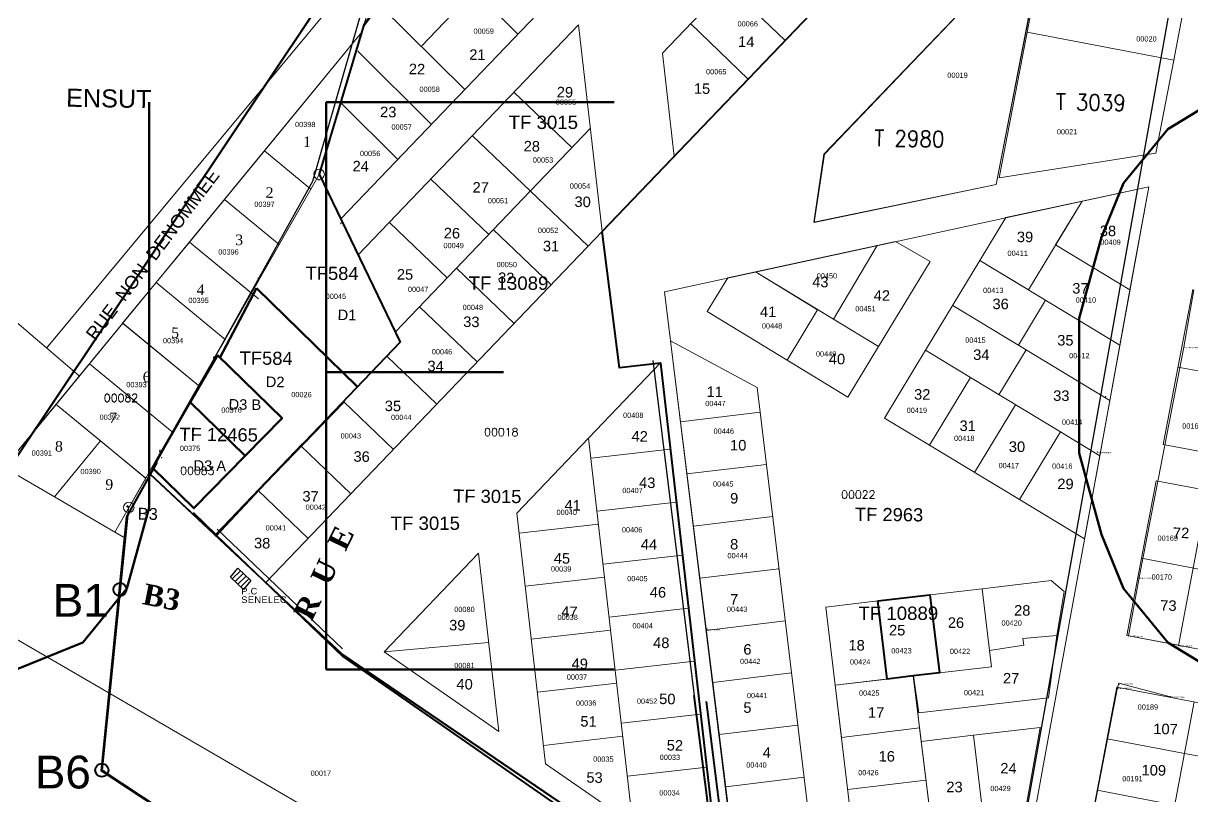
# Model space of a CAD drawing. Header units: metres. Extents: x 251686 to 255059, y 1627526 to 1631912.
# Drawn here: x 252928.9 to 253151.6, y 1629590.4 to 1629737.6 of the extents above; entities that cross this region are included whole.
import ezdxf
from ezdxf.enums import TextEntityAlignment as Align

# ---------------------------------------------------------------- set-up
doc = ezdxf.new("R2010")
doc.units = ezdxf.units.M
doc.header["$MEASUREMENT"] = 0
for name, color, linetype, lineweight in [('00-EXT-COT', 7, 'Continuous', 0), ('90kw', 7, 'Continuous', 0), ('Bornes', 7, 'Continuous', 0), ('CABA', 7, 'Continuous', 0), ('Div_Cont', 7, 'Continuous', 0), ('LIMITE TITRE FONCIER', 5, 'Continuous', 13), ('MORCELLEMENT', 7, 'Continuous', 0), ('Nom_rues', 7, 'Continuous', 0), ('Numero_TF', 7, 'Continuous', 0), ('Object', 7, 'Continuous', 30), ('REGULARISATION', 7, 'Continuous', 0)]:
    doc.layers.add(name, color=color, linetype=linetype, lineweight=lineweight)
for name, color, linetype in [('A_revoir_niveau_0', 7, 'Continuous'), ('historique_numero_parcelle', 7, 'Continuous'), ('limites_parcelles', 7, 'Continuous'), ('limites_sections', 7, 'Continuous'), ('limites_tf', 7, 'Continuous'), ('numero_lot', 7, 'Continuous'), ('numero_parcelle', 7, 'Continuous'), ('toponymie', 7, 'Continuous')]:
    doc.layers.add(name, color=color, linetype=linetype)
doc.styles.get("Standard").update_dxf_attribs({"font": 'txt.shx'})
doc.styles.add('Style-Arial', font='arial.ttf')
doc.styles.add('Style-FANCY', font='times.ttf')
doc.styles.add('Style-STANDARD', font='STANDARD.shx')
doc.styles.add('Style-txt', font='txt.shx')
doc.styles.add('Style-WORKING', font='WORKING.shx')
doc.linetypes.add('LIMITE2', pattern='A,0.00635,-0.00254,["„",Style-STANDARD,S=0.00254,R=0,X=-0.00254,Y=0],-0.00254,0.0254', length=0.03683)

msp = doc.modelspace()

# ---------------------------------------------------------------- hatches: boundary and pattern name
at = {"layer": 'A_revoir_niveau_0'}
h = msp.add_hatch(dxfattribs=at)
h.set_pattern_fill('BAT_NORM', color=256, style=0, pattern_type=2)
h.set_pattern_definition([(45, (2373.41134, 685.3616), (-0.5303300859, 0.5303300859), [])])
h.paths.add_polyline_path([(252968.382881, 1629632.193204), (252969.752881, 1629633.885204), (252972.229881, 1629631.539204), (252970.859881, 1629629.847204)])

# ---------------------------------------------------------------- linework, layer by layer
at = {"layer": '00-EXT-COT', "color": 5, "linetype": 'Continuous', "lineweight": 13}
for p in [(252982.837971, 1629735.322753), (252982.837971, 1629735.322753), (252933.598527, 1629676.123569), (252933.598527, 1629676.123569)]:
    msp.add_point(p, dxfattribs=at)
at = {"layer": 'A_revoir_niveau_0', "color": 7, "linetype": 'Continuous', "lineweight": 13}
for p, q in [((252998.625878, 1629754.335328), (252982.822189, 1629735.332129)), ((252993.364086, 1629735.95294), (252925.278018, 1629653.076434)), ((252982.822189, 1629735.332129), (252933.342746, 1629675.819498)), ((252982.822189, 1629735.332129), (252933.588957, 1629676.141801)), ((252992.52994, 1629668.441152), (252982.15195, 1629657.610762))]:
    msp.add_line(p, q, dxfattribs=at)
at = {"layer": 'A_revoir_niveau_0', "color": 2, "lineweight": 13}
msp.add_line((252983.921412, 1629587.655029), (252723.882535, 1629738.738543), dxfattribs=at)
at = {"layer": 'A_revoir_niveau_0', "color": 7, "linetype": 'Continuous', "lineweight": 0}
for p, q in [((252989.466698, 1629699.633697), (252989.308143, 1629699.46714)), ((252965.546863, 1629640.288022), (252989.897839, 1629665.398684))]:
    msp.add_line(p, q, dxfattribs=at)
at = {"layer": 'A_revoir_niveau_0', "color": 7, "linetype": 'Continuous', "lineweight": 13, "ltscale": 10}
msp.add_line((252939.521096, 1629670.539475), (252916.278683, 1629690.40246), dxfattribs=at)
at = {"layer": 'A_revoir_niveau_0', "color": 3, "linetype": 'Continuous', "lineweight": 53}
for p, q in [((252966.331537, 1629673.988303), (252973.319949, 1629687.214426)), ((252973.319949, 1629687.214426), (252992.52994, 1629668.441152)), ((252982.15413, 1629657.61221), (252965.550835, 1629640.285967)), ((252965.550835, 1629640.285967), (252961.240129, 1629644.463648))]:
    msp.add_line(p, q, dxfattribs=at)
at = {"layer": 'A_revoir_niveau_0', "color": 50, "linetype": 'Continuous', "lineweight": 40}
for p, q in [((252954.321568, 1629654.005585), (252948.732376, 1629643.981824)), ((252953.097463, 1629651.802241), (252954.325538, 1629654.005008)), ((252953.097463, 1629651.802241), (252948.732376, 1629643.981824)), ((252989.691907, 1629617.46289), (252953.093659, 1629651.803429)), ((252965.626802, 1629640.043443), (252953.097463, 1629651.802241)), ((252965.626802, 1629640.043443), (252974.866096, 1629649.889405)), ((252948.732376, 1629643.981824), (252943.863182, 1629595.470307)), ((252971.392783, 1629634.633159), (252965.626802, 1629640.043443)), ((252989.691907, 1629617.46289), (252971.392783, 1629634.633159)), ((252989.684461, 1629617.469876), (253110.602639, 1629535.379537)), ((253053.198194, 1629574.354682), (252989.691907, 1629617.46289)), ((253021.445051, 1629595.908786), (252989.691907, 1629617.46289)), ((253056.629036, 1629609.700386), (253060.925816, 1629575.320847)), ((253064.207245, 1629566.876982), (253058.996386, 1629608.53676)), ((252943.863182, 1629595.470307), (253047.736362, 1629526.907422)), ((253053.198194, 1629574.354682), (253021.445051, 1629595.908786))]:
    msp.add_line(p, q, dxfattribs=at)
at = {"layer": 'A_revoir_niveau_0'}
for p, q in [((252968.382881, 1629632.193204), (252969.752881, 1629633.885204)), ((252972.229881, 1629631.539204), (252969.752881, 1629633.885204)), ((252970.859881, 1629629.847204), (252968.382881, 1629632.193204))]:
    msp.add_line(p, q, dxfattribs=at)
at = {"layer": 'A_revoir_niveau_0', "color": 4, "linetype": 'Continuous', "lineweight": 0, "flags": 128}
for points in [[(252985.281094, 1629709.013798), (252989.295493, 1629722.393058), (252992.270193, 1629732.307193), (252993.364086, 1629735.95294), (252974.820422, 1629713.382535), (252983.693441, 1629706.092534), (252985.190107, 1629708.710552), (252985.216862, 1629708.799721), (252985.281094, 1629709.013798)], [(252960.537089, 1629695.997587), (252972.366335, 1629686.278774), (252973.891982, 1629688.947488), (252973.977834, 1629689.097663), (252977.652318, 1629695.525195), (252967.202645, 1629704.110563), (252960.537089, 1629695.997587)], [(252941.492645, 1629672.817657), (252957.263526, 1629659.860428), (252961.278014, 1629666.882707), (252962.297796, 1629668.666544), (252947.840793, 1629680.544301), (252941.492645, 1629672.817657)], [(252935.144497, 1629665.091014), (252952.229257, 1629651.054313), (252954.615915, 1629655.229136), (252957.263526, 1629659.860428), (252941.492645, 1629672.817657), (252935.144497, 1629665.091014)]]:
    msp.add_lwpolyline(points, close=True, dxfattribs=at)
at = {"layer": 'A_revoir_niveau_0', "flags": 128}
msp.add_lwpolyline([(252968.382881, 1629632.193204), (252969.752881, 1629633.885204), (252972.229881, 1629631.539204), (252970.859881, 1629629.847204), (252968.382881, 1629632.193204)], dxfattribs=at)
at = {"layer": 'A_revoir_niveau_0', "color": 7, "linetype": 'Continuous', "lineweight": 0}
for centre in [(252985.248978, 1629708.906759), (252948.995432, 1629645.485944)]:
    msp.add_circle(centre, 1, dxfattribs=at)
for p in [(252985.221673, 1629707.830045), (252955.243845, 1629654.965926), (252955.243845, 1629654.965926), (252955.248602, 1629654.971758), (252955.248602, 1629654.971758)]:
    msp.add_point(p, dxfattribs=at)
at = {"layer": 'A_revoir_niveau_0', "color": 30, "linetype": 'Continuous', "ltscale": 10}
msp.add_point((252954.929311, 1629656.149005), dxfattribs=at)
msp.add_point((252954.929311, 1629656.149005), dxfattribs=at)
at = {"layer": 'A_revoir_niveau_0', "color": 4, "linetype": 'Continuous', "lineweight": 0}
for points in [[(252967.202645, 1629704.110563), (252977.652318, 1629695.525195), (252983.693441, 1629706.092534), (252974.820422, 1629713.382535)], [(252954.188941, 1629688.270944), (252967.332065, 1629677.472659), (252972.366335, 1629686.278774), (252960.537089, 1629695.997587)]]:
    msp.add_3dface(points, dxfattribs=at)
at = {"layer": 'CABA', "color": 7, "linetype": 'Continuous', "lineweight": 0}
msp.add_point((252955.243842, 1629654.965927), dxfattribs=at)
msp.add_point((252955.243842, 1629654.965927), dxfattribs=at)
at = {"layer": 'Div_Cont', "color": 5, "linetype": 'Continuous', "lineweight": 13}
msp.add_point((252954.960424, 1629656.422544), dxfattribs=at)
msp.add_point((252954.960424, 1629656.422544), dxfattribs=at)
msp.add_point((252954.960424, 1629656.422544), dxfattribs=at)
msp.add_point((252954.960424, 1629656.422544), dxfattribs=at)
at = {"layer": 'Div_Cont', "color": 7, "linetype": 'Continuous', "lineweight": 0}
msp.add_point((252955.243845, 1629654.965926), dxfattribs=at)
msp.add_point((252955.243845, 1629654.965926), dxfattribs=at)
at = {"layer": 'LIMITE TITRE FONCIER', "color": 50, "linetype": 'Continuous', "lineweight": 40}
for centre in [(252947.314398, 1629629.854583), (252943.863182, 1629595.470307)]:
    msp.add_circle(centre, 1.250111, dxfattribs=at)
at = {"layer": 'limites_parcelles', "color": 7, "linetype": 'Continuous', "lineweight": 0}
for p, q in [((253084.084545, 1629766.92455), (253050.605729, 1629731.978467)), ((253095.089941, 1629756.38242), (253052.863643, 1629712.305032)), ((253024.970756, 1629754.428486), (253004.674244, 1629733.244389)), ((253023.112712, 1629735.599971), (253005.562114, 1629753.020572)), ((253033.593723, 1629746.539341), (252989.380399, 1629700.393101)), ((253062.998327, 1629744.913831), (253074.004666, 1629734.370685)), ((253012.968075, 1629725.012441), (252996.668105, 1629741.191848)), ((252992.685861, 1629693.557819), (253034.643088, 1629737.355368)), ((253034.643088, 1629737.355368), (253039.150653, 1629698.00256)), ((253055.969906, 1629737.577599), (253066.977285, 1629727.034435)), ((253006.641373, 1629718.407827), (252992.610863, 1629732.334557)), ((253052.863643, 1629712.305032), (253050.60487, 1629731.986603)), ((253022.338447, 1629724.510967), (253033.351064, 1629713.976873)), ((253000.243271, 1629711.730286), (252989.494174, 1629722.400014)), ((252999.765626, 1629678.917829), (253036.896853, 1629717.677964)), ((253014.437337, 1629716.250983), (253025.443964, 1629705.722074)), ((252989.380399, 1629700.393101), (252985.260782, 1629708.909047)), ((253006.536268, 1629707.991039), (253017.548885, 1629697.456945)), ((253050.992658, 1629686.547635), (253143.224843, 1629706.537701)), ((253025.443982, 1629705.723114), (253036.455617, 1629695.190037)), ((253116.010525, 1629700.643117), (253130.529452, 1629703.782187)), ((253130.529452, 1629703.782187), (253120.306859, 1629686.923776)), ((252998.635158, 1629699.731055), (253009.647776, 1629689.196961)), ((253111.086794, 1629692.497231), (253116.010525, 1629700.643117)), ((253039.150653, 1629698.00256), (252991.315029, 1629648.078308)), ((253018.420574, 1629698.380674), (253029.432208, 1629687.847598)), ((253000.709211, 1629676.966632), (252992.685861, 1629693.557819)), ((253111.086794, 1629692.497231), (253100.73195, 1629675.390004)), ((253137.732194, 1629676.390305), (253111.086794, 1629692.497231)), ((253120.306859, 1629686.923776), (253111.086794, 1629692.497231)), ((253011.398166, 1629691.038257), (253022.409801, 1629680.50518)), ((253139.647425, 1629686.899193), (253133.892134, 1629655.319858)), ((253151.793955, 1629686.902617), (253149.935669, 1629676.013803)), ((253004.374736, 1629683.696858), (253015.386371, 1629673.163781)), ((253135.813935, 1629665.864799), (253105.913599, 1629683.939307)), ((253123.594053, 1629684.926704), (253118.420281, 1629676.37912)), ((253085.950677, 1629666.453066), (253091.788001, 1629676.100768)), ((253119.875129, 1629675.499677), (253114.693541, 1629666.939183)), ((253141.383698, 1629632.125906), (253149.935669, 1629676.013803)), ((252998.122854, 1629674.268035), (253007.664168, 1629665.14052)), ((253022.893486, 1629644.368409), (253050.2382, 1629672.974767)), ((253050.2382, 1629672.974767), (253059.927213, 1629588.733625)), ((253050.29915, 1629672.973706), (253061.676564, 1629573.527917)), ((253085.950677, 1629666.453066), (253074.353797, 1629673.498035)), ((253109.285563, 1629670.212582), (253126.40279, 1629659.857647)), ((252960.71, 1629665.51), (252971.19, 1629655.32)), ((252989.860873, 1629665.648557), (252999.404226, 1629656.520966)), ((253069.224277, 1629663.603935), (253079.978081, 1629574.243222)), ((253110.037671, 1629652.13993), (253117.849199, 1629665.038003)), ((253054.047111, 1629661.77086), (253065.151353, 1629572.456986)), ((253118.596117, 1629646.967591), (253126.40279, 1629659.857647)), ((253126.40279, 1629659.857647), (253133.892134, 1629655.319858)), ((252981.779989, 1629657.216916), (252965.562147, 1629640.28556)), ((252981.74789, 1629657.18395), (252991.292248, 1629648.054341)), ((253036.545137, 1629658.649625), (253044.556421, 1629589.001172)), ((253101.4788, 1629657.312525), (253118.596117, 1629646.967591)), ((253052.10729, 1629656.592317), (253037.027952, 1629654.863129)), ((253133.892134, 1629655.319858), (253131.008991, 1629639.475238)), ((253055.281011, 1629651.846334), (253070.419722, 1629653.670156)), ((252973.637934, 1629648.716249), (252983.179265, 1629639.589734)), ((252975.097364, 1629631.15711), (252991.315029, 1629648.078308)), ((253053.263749, 1629646.498062), (253038.184411, 1629644.768874)), ((253131.008991, 1629639.475238), (253118.596117, 1629646.967591)), ((253028.352995, 1629596.656408), (253022.893486, 1629644.368409)), ((253056.514803, 1629641.922666), (253071.614517, 1629643.74179)), ((253023.32512, 1629640.560481), (253038.465585, 1629642.298766)), ((252965.562147, 1629640.28556), (252975.097364, 1629631.15711)), ((253015.586699, 1629636.742338), (252997.619896, 1629617.992025)), ((253019.467434, 1629602.826703), (253015.586699, 1629636.742338)), ((253054.421248, 1629636.403748), (253039.34191, 1629634.67456)), ((253057.748596, 1629631.998997), (253072.809313, 1629633.813423)), ((253024.483619, 1629630.46619), (253039.624084, 1629632.204475)), ((253111.512313, 1629629.960841), (253124.627125, 1629631.542522)), ((253139.383792, 1629621.044272), (253141.383698, 1629632.125906)), ((253111.512313, 1629629.960841), (253091.641187, 1629627.710121)), ((253101.568841, 1629628.910819), (253103.374174, 1629613.983916)), ((253112.936818, 1629618.267506), (253111.512313, 1629629.960841)), ((253055.578764, 1629626.310475), (253040.499427, 1629624.581287)), ((253081.709947, 1629626.509719), (253091.641187, 1629627.710121)), ((253081.709947, 1629626.509719), (253083.50564, 1629611.622903)), ((253091.641187, 1629627.710121), (253093.446519, 1629612.783217)), ((253058.982389, 1629622.075329), (253074.004107, 1629623.885056)), ((253025.642135, 1629620.372899), (253040.782601, 1629622.111184)), ((252997.619896, 1629617.992025), (253017.527155, 1629619.7896)), ((253119.277503, 1629620.530363), (253125.733017, 1629621.112114)), ((253119.45576, 1629619.228701), (253119.277503, 1629620.530363)), ((253148.883999, 1629619.238621), (253139.383792, 1629621.044272)), ((252997.619896, 1629617.992025), (253019.467434, 1629602.826703)), ((253056.736223, 1629616.216162), (253041.656885, 1629614.486974)), ((253060.216182, 1629612.151661), (253075.198902, 1629613.95669)), ((253083.50564, 1629611.622903), (253098.412185, 1629613.388417)), ((253093.446519, 1629612.783217), (253083.50564, 1629611.622903)), ((253098.39687, 1629613.426033), (253104.595063, 1629562.237998)), ((253098.412185, 1629613.388417), (253099.602858, 1629603.487266)), ((253026.801674, 1629610.27855), (253041.942139, 1629612.016836)), ((253083.50564, 1629611.622903), (253089.703833, 1629560.434868)), ((253084.716042, 1629601.691572), (253083.50564, 1629611.622903)), ((253137.277077, 1629611.179575), (253123.955044, 1629542.475769)), ((253137.553912, 1629611.994284), (253137.277077, 1629611.179575)), ((253147.403864, 1629609.440677), (253137.553912, 1629611.994284)), ((253057.893739, 1629606.122889), (253042.814402, 1629604.393701)), ((253061.449974, 1629602.227992), (253076.393696, 1629604.028322)), ((253099.602858, 1629603.487266), (253084.716042, 1629601.691572)), ((253102.003753, 1629583.634786), (253099.602858, 1629603.487266)), ((253109.830796, 1629602.104885), (253122.544722, 1629603.590181)), ((253122.544722, 1629603.590181), (253119.353267, 1629585.718261)), ((253027.96019, 1629600.185259), (253043.100655, 1629601.923545)), ((253099.919916, 1629600.944301), (253109.830796, 1629602.104885)), ((253109.830796, 1629602.104885), (253111.904905, 1629584.825459)), ((253039.249665, 1629589.093542), (253028.352995, 1629596.656408)), ((253059.051239, 1629596.028615), (253043.971901, 1629594.299427)), ((253062.683767, 1629592.304323), (253077.588491, 1629594.099956)), ((253100.800409, 1629593.559232), (253085.913593, 1629591.763537))]:
    msp.add_line(p, q, dxfattribs=at)
at = {"layer": 'limites_parcelles', "color": 7, "lineweight": 0}
for p, q in [((253151.609001, 1629686.947597), (253145.993896, 1629657.481165)), ((253148.801141, 1629672.212769), (253247.018051, 1629653.413692)), ((253244.210806, 1629638.682089), (253145.993896, 1629657.481165)), ((253139.057269, 1629621.081403), (253144.672987, 1629650.551051)), ((253144.672987, 1629650.551051), (253242.904829, 1629631.826279)), ((253148.880379, 1629619.20894), (253154.496203, 1629648.679145)), ((253141.864293, 1629635.816386), (253240.09697, 1629617.091456)), ((253139.057269, 1629621.081403), (253237.289111, 1629602.356632)), ((253120.123676, 1629521.880156), (253137.161708, 1629611.273294)), ((253137.161708, 1629611.273294), (253166.632404, 1629605.647343)), ((253151.898503, 1629608.460042), (253135.037271, 1629520.037959)), ((253135.286575, 1629601.450694), (253164.759257, 1629595.824363)), ((253133.411442, 1629591.628093), (253162.886111, 1629586.001384))]:
    msp.add_line(p, q, dxfattribs=at)
at = {"layer": 'limites_parcelles', "color": 7, "lineweight": 0, "flags": 128}
for points in [[(253115.215119, 1629747.984699), (253121.879583, 1629746.730604), (253114.155025, 1629706.93021), (253079.48099, 1629699.760176), (253081.363502, 1629712.754501), (253115.215119, 1629747.984699)], [(253114.166448, 1629706.949814), (253121.90028, 1629746.699239), (253115.175396, 1629747.98487), (253081.465821, 1629712.742039), (253079.501864, 1629699.738969), (253114.166448, 1629706.949814)]]:
    msp.add_lwpolyline(points, close=True, dxfattribs=at)
at = {"layer": 'limites_parcelles', "color": 7, "linetype": 'Continuous', "lineweight": 0, "flags": 128}
for points in [[(253115.175396, 1629747.98487), (253121.90028, 1629746.699239), (253114.166448, 1629706.949814), (253079.501864, 1629699.738969), (253081.465821, 1629712.742039), (253115.175396, 1629747.98487)], [(253039.140494, 1629698.002737), (253042.438783, 1629672.074048), (253050.29915, 1629672.973706), (253061.676564, 1629573.527917), (253053.816197, 1629572.628259)], [(252965.87, 1629674.45), (252978.18, 1629662.47), (252971.19, 1629655.32), (252961.41, 1629645.31), (252953.51, 1629653.02), (252960.71, 1629665.51), (252965.87, 1629674.45)], [(253124.627125, 1629631.542522), (253127.108608, 1629629.480039), (253125.733017, 1629621.112114), (253119.277503, 1629620.530363), (253119.45576, 1629619.228701), (253112.936818, 1629618.267506)], [(253125.733017, 1629621.112114), (253124.165839, 1629609.245778), (253099.438772, 1629606.358864), (253098.422184, 1629613.388328), (253113.298639, 1629615.144113), (253112.936818, 1629618.267506), (253119.45576, 1629619.228701)]]:
    msp.add_lwpolyline(points, dxfattribs=at)
at = {"layer": 'limites_parcelles', "color": 7, "linetype": 'LIMITE2', "lineweight": 0}
for points in [[(253122.102919, 1629746.665227), (253150.04577, 1629741.331794), (253148.010208, 1629730.636641), (253120.067357, 1629735.970073), (253122.102919, 1629746.665227)], [(253120.067357, 1629735.970073), (253148.010208, 1629730.636641), (253144.612248, 1629712.89277), (253114.768113, 1629708.240019), (253120.067357, 1629735.970073)]]:
    msp.add_lwpolyline(points, dxfattribs=at)
at = {"layer": 'limites_parcelles', "color": 7, "linetype": 'Continuous', "lineweight": 0, "flags": 128}
for points in [[(253095.008503, 1629696.082511), (253101.604652, 1629692.302815), (253091.788001, 1629676.100768), (253083.21448, 1629681.28837), (253091.491514, 1629695.324227), (253095.008503, 1629696.082511)], [(253068.325246, 1629690.303138), (253080.180942, 1629683.125827), (253074.353797, 1629673.498035), (253059.136744, 1629682.755772), (253063.054719, 1629689.160666), (253068.325246, 1629690.303138)]]:
    msp.add_lwpolyline(points, close=True, dxfattribs=at)
at = {"layer": 'limites_parcelles', "color": 7, "linetype": 'Continuous', "lineweight": 0}
for p in [(253142.346954, 1629701.359141), (253149.935669, 1629676.013803), (253135.006654, 1629666.572783), (253054.090882, 1629661.899828), (253054.115883, 1629661.87483), (253133.45917, 1629656.016707), (253072.755256, 1629633.78674), (253141.383698, 1629632.125906), (253059.124814, 1629622.358074), (253139.383792, 1629621.044272), (253148.883999, 1629619.238621), (253137.277077, 1629611.179575), (253137.553912, 1629611.994284), (253147.403864, 1629609.440677)]:
    msp.add_point(p, dxfattribs=at)
at = {"layer": 'limites_parcelles', "color": 7, "lineweight": 0}
for points in [[(253120.067357, 1629735.970073), (253148.010208, 1629730.636641), (253150.04577, 1629741.331794), (253122.102919, 1629746.665227)], [(253114.768113, 1629708.240019), (253144.612248, 1629712.89277), (253148.010208, 1629730.636641), (253120.067357, 1629735.970073)]]:
    msp.add_3dface(points, dxfattribs=at)
at = {"layer": 'limites_parcelles', "color": 7, "linetype": 'Continuous', "lineweight": 0}
for points in [[(253120.067357, 1629735.970073), (253148.010208, 1629730.636641), (253144.612248, 1629712.89277), (253114.768113, 1629708.240019)], [(253143.224843, 1629706.537701), (253050.992658, 1629686.547635), (253065.703682, 1629566.949971), (253112.034747, 1629535.357554)], [(253143.224843, 1629706.537701), (253139.647425, 1629686.899193), (253125.484192, 1629695.46739), (253130.529452, 1629703.782187)], [(253091.491514, 1629695.324227), (253083.21448, 1629681.28837), (253068.325246, 1629690.303138)], [(253052.146387, 1629677.208646), (253068.656727, 1629668.309249), (253069.224277, 1629663.603935), (253054.047111, 1629661.77086)], [(253100.73195, 1629675.390004), (253109.285563, 1629670.212582), (253101.4788, 1629657.312525), (253092.925097, 1629662.479948)]]:
    msp.add_3dface(points, dxfattribs=at)
at = {"layer": 'limites_sections', "color": 112, "linetype": 'Continuous', "lineweight": 40, "flags": 128}
msp.add_lwpolyline([(252399.356616, 1629947.880348), (252399.972203, 1630065.215659), (252450.61003, 1630145.344805), (252785.968318, 1629991.31478), (253052.295758, 1629847.292297), (253000.111276, 1629763.48946), (252919.318325, 1629642.675214), (252916.992415, 1629556.866458), (252794.477866, 1629392.616183), (252770.730849, 1629406.43238), (252527.008235, 1629543.961569), (252247.281979, 1629705.6787), (252399.356616, 1629947.880348)], close=True, dxfattribs=at)
msp.add_lwpolyline([(253348.989473, 1629069.997092), (252794.477866, 1629392.616183), (252916.992415, 1629556.866458), (252919.318325, 1629642.675214), (253000.111276, 1629763.48946), (253052.3, 1629847.28), (253052.3, 1629847.28), (253140.065621, 1629837.233099), (253140.065621, 1629837.233099), (253235.595435, 1629794.865847), (253239.849412, 1629709.108544), (253258.480288, 1629694.077819), (253239.423108, 1629594.892945), (253296.433833, 1629591.041829), (253325.488232, 1629598.583625)], dxfattribs=at)
at = {"layer": 'limites_tf', "color": 7, "linetype": 'Continuous', "lineweight": 13}
msp.add_line((252993.654123, 1629736.922955), (253003.418337, 1629749.897413), dxfattribs=at)
at = {"layer": 'limites_tf', "color": 1, "linetype": 'Continuous', "lineweight": 30}
for p, q in [((252985.248978, 1629708.906759), (252993.654123, 1629736.922955)), ((252985.250624, 1629708.909224), (252993.655769, 1629736.92542)), ((253000.448746, 1629677.466442), (252985.250624, 1629708.909224)), ((252989.668333, 1629618.537312), (252965.847115, 1629641.370754))]:
    msp.add_line(p, q, dxfattribs=at)
at = {"layer": 'limites_tf', "color": 1, "linetype": 'Continuous', "lineweight": 0}
msp.add_line((252946.355807, 1629640.780276), (252985.190107, 1629708.710552), dxfattribs=at)
at = {"layer": 'limites_tf', "color": 2, "linetype": 'Continuous', "lineweight": 30}
msp.add_line((253048.805658, 1629673.474593), (253060.818714, 1629575.69154), dxfattribs=at)
at = {"layer": 'limites_tf', "color": 5, "linetype": 'Continuous', "lineweight": 30, "flags": 128}
msp.add_lwpolyline([(253162.641312, 1629826.762304), (253106.856834, 1629514.553321), (253047.725076, 1629526.826704), (252943.769928, 1629595.245062), (252948.574069, 1629643.758695), (252984.06534, 1629707.609216), (253000.111276, 1629763.48946), (252982.939897, 1629796.926998), (253050.460664, 1629844.666322), (253100.19733, 1629840.39528), (253139.199139, 1629837.064898), (253162.641312, 1629826.762304)], close=True, dxfattribs=at)
at = {"layer": 'limites_tf', "color": 5, "linetype": 'Continuous', "lineweight": 40, "flags": 128}
for points in [[(252993.787793, 1629737.374438), (252985.250624, 1629708.909224), (253000.699052, 1629676.966808), (252965.551989, 1629640.285736), (252989.759528, 1629617.092367), (253053.816197, 1629572.628259), (253061.676564, 1629573.527917), (253050.29915, 1629672.973706), (253042.438783, 1629672.074048), (253039.140494, 1629698.002737), (253095.089941, 1629756.38242), (253080.417442, 1629770.437182), (253097.939121, 1629788.717651), (253043.178143, 1629796.865201), (253029.24514, 1629784.517574), (252993.790977, 1629737.385024), (252993.787793, 1629737.374438)], [(253091.641187, 1629627.710121), (253101.57675, 1629628.835481), (253103.374174, 1629613.983916), (253098.39687, 1629613.426033), (253093.446519, 1629612.783217), (253091.641187, 1629627.710121)]]:
    msp.add_lwpolyline(points, close=True, dxfattribs=at)
at = {"layer": 'limites_tf', "color": 7, "linetype": 'Continuous', "lineweight": 13, "flags": 128}
msp.add_lwpolyline([(252985.248978, 1629708.906759), (252993.654123, 1629736.922955), (252998.827266, 1629754.148838)], dxfattribs=at)
at = {"layer": 'MORCELLEMENT', "color": 1, "linetype": 'Continuous', "lineweight": 0}
for p, q in [((252977.652318, 1629695.525195), (252967.202645, 1629704.110563)), ((252973.680213, 1629685.199302), (252960.537089, 1629695.997587)), ((252967.332065, 1629677.472659), (252954.188941, 1629688.270944)), ((252962.297796, 1629668.666544), (252947.840793, 1629680.544301)), ((252952.229257, 1629651.054313), (252935.144497, 1629665.091014))]:
    msp.add_line(p, q, dxfattribs=at)
at = {"layer": 'MORCELLEMENT', "color": 1, "linetype": 'Continuous', "lineweight": 0, "flags": 128}
for points in [[(252954.188941, 1629688.270944), (252967.332065, 1629677.472659), (252965.22236, 1629673.78229), (252962.297796, 1629668.666544), (252947.793782, 1629680.582925), (252954.188941, 1629688.270944)], [(252935.144497, 1629665.091014), (252931.653016, 1629660.84136), (252925.27527, 1629653.078692), (252934.868758, 1629647.481838), (252943.617157, 1629658.129945), (252935.144497, 1629665.091014)], [(252943.617157, 1629658.129945), (252934.868758, 1629647.481838), (252948.306486, 1629639.642247), (252948.934458, 1629645.290939), (252952.229257, 1629651.054313), (252952.122466, 1629651.142051), (252943.617157, 1629658.129945)]]:
    msp.add_lwpolyline(points, close=True, dxfattribs=at)
at = {"layer": 'Object', "color": 7, "linetype": 'Continuous', "lineweight": 70}
for p, q in [((252973.772519, 1629689.152066), (252973.729566, 1629689.225353)), ((252948.642054, 1629645.803904), (252948.995432, 1629645.485944))]:
    msp.add_line(p, q, dxfattribs=at)
msp.add_point((252965.282389, 1629673.977835), dxfattribs=at)
at = {"layer": 'REGULARISATION', "color": 1, "linetype": 'Continuous', "lineweight": 80}
for points in [[(252965.87, 1629674.45), (252978.18, 1629662.47), (252971.19, 1629655.32), (252960.71, 1629665.51)], [(252971.19, 1629655.32), (252961.41, 1629645.31), (252953.51, 1629653.02), (252960.71, 1629665.51)]]:
    msp.add_3dface(points, dxfattribs=at)

# ---------------------------------------------------------------- texts
at = {"layer": '90kw', "color": 7, "linetype": 'Continuous', "lineweight": 0, "insert": (252408.858466, 1629604.350908), "char_height": 108, "attachment_point": 7, "line_spacing_factor": 0.72, "style": 'Style-WORKING'}
msp.add_mtext('\\FSTANDARD;\\T1.000;RUFISQUE OUEST', dxfattribs=at)
at = {"layer": 'bornes', "color": 50, "linetype": 'Continuous', "lineweight": 40, "style": 'Style-Arial'}
for s, p in [('B1', (252939.852241, 1629630.909691, -13.261492)), ('B6', (252936.443265, 1629598.221722, -13.261492))]:
    msp.add_text(s, height=6.250557, rotation=360, dxfattribs=at).set_placement(p, align=Align.TOP_CENTER)
msp.add_text('B22', height=0.250022, rotation=359.6, dxfattribs=at).set_placement((252943.863182, 1629595.470307), align=Align.TOP_LEFT)
msp.add_text('B22', height=0.250022, rotation=359.6, dxfattribs=at).set_placement((252943.863182, 1629595.470307), align=Align.TOP_LEFT)
at = {"layer": 'historique_numero_parcelle', "color": 7, "lineweight": 0, "style": 'Style-txt'}
for s, p in [('00082', (252947.510576, 1629666.310549)), ('00082', (252947.51441, 1629666.311759)), ('00018', (253019.937562, 1629659.825234)), ('00022', (253087.926669, 1629647.931661))]:
    msp.add_text(s, height=1.524, rotation=0.0028, dxfattribs=at).set_placement(p, align=Align.MIDDLE_CENTER)
at = {"layer": 'historique_numero_parcelle', "color": 5, "style": 'Style-txt'}
msp.add_text('00083', height=1.524, rotation=0.0028, dxfattribs=at).set_placement((252962.050489, 1629652.458975), align=Align.MIDDLE_CENTER)
at = {"layer": 'limites_parcelles', "color": 7, "linetype": 'Continuous', "lineweight": 0, "style": 'Style-Arial'}
for s, rotation, p in [('ETALTF2963P73', 359.52, (253149.935669, 1629676.013803)), ('ETALTF2963P75', 0.0028, (253133.45917, 1629656.016707)), ('ETALTF2963P50', 359.52, (253141.383698, 1629632.125906)), ('ETALTF2963P29', 0.0028, (253059.124814, 1629622.358074)), ('ETALTF2963P49', 359.52, (253139.383792, 1629621.044272)), ('ETALTF2963P48', 359.52, (253148.883999, 1629619.238621)), ('ETALTF2963P46', 359.52, (253137.277077, 1629611.179575)), ('ETALTF2963P45', 359.52, (253137.553912, 1629611.994284)), ('ETALTF2963P47', 359.52, (253147.403864, 1629609.440677))]:
    msp.add_text(s, height=0.25, rotation=rotation, dxfattribs=at).set_placement(p, align=Align.TOP_LEFT)
at = {"layer": 'Nom_rues', "color": 7, "linetype": 'Continuous', "lineweight": 0, "style": 'Style-Arial'}
msp.add_text('RUE  NON  DENOMMEE', height=2.5, rotation=53.035904, dxfattribs=at).set_placement((252942.627581, 1629677.057242))
at = {"layer": 'numero_lot', "color": 7, "linetype": 'Continuous', "lineweight": 0, "style": 'Style-Arial'}
for s, p in [('D3 B', (252968.02266, 1629666.120364)), ('D3 A', (252961.340832, 1629654.474004))]:
    msp.add_text(s, height=2, rotation=359.0028, dxfattribs=at).set_placement(p, align=Align.TOP_LEFT)
at = {"layer": 'numero_lot', "color": 7, "linetype": 'Continuous', "lineweight": 0, "char_height": 2, "attachment_point": 1, "line_spacing_factor": 0.6}
for s, insert, rotation, style in [('\\fArial|b0|i0|c00|p39;14', (253065.054524, 1629735.157528), 359.00277437, 'Style-FANCY'), ('\\fArial|b0|i0|c00|p39;21', (253013.857088, 1629732.700453), 359.00277437, 'Style-FANCY'), ('\\fArial|b0|i0|c00|p39;22', (253002.34842, 1629729.96509), 359.00277437, 'Style-FANCY'), ('\\fArial|b0|i0|c00|p39;15', (253056.637526, 1629726.241943), 359.00277437, 'Style-FANCY'), ('\\fArial|b0|i0|c00|p39;29', (253030.523924, 1629725.56347), 359.00277437, 'Style-FANCY'), ('\\fArial|b0|i0|c00|p39;23', (252996.875319, 1629721.787863), 359.00277437, 'Style-FANCY'), ('\\fArial|b0|i0|c00|p39;28', (253024.214251, 1629715.266881), 359.00277437, 'Style-FANCY'), ('\\fArial|b0|i0|c00|p39;24', (252991.631746, 1629711.471677), 359.00277437, 'Style-FANCY'), ('\\fArial|b0|i0|c00|p39;27', (253014.483307, 1629707.429967), 359.00277437, 'Style-FANCY'), ('\\fArial|b0|i0|c00|p39;30', (253033.891938, 1629704.690973), 359.00277437, 'Style-FANCY'), ('38', (253133.921072, 1629699.144039), 359.48278384, 'Style-Arial'), ('\\fArial|b0|i0|c00|p39;26', (253009.000922, 1629698.719421), 359.00277437, 'Style-FANCY'), ('39', (253118.133384, 1629697.989683), 359.48278384, 'Style-Arial'), ('\\fArial|b0|i0|c00|p39;31', (253027.881747, 1629696.255854), 359.00277437, 'Style-FANCY'), ('\\fArial|b0|i0|c00|p39;25', (253000.068476, 1629690.869648), 359.00277437, 'Style-FANCY'), ('\\fArial|b0|i0|c00|p39;32', (253019.339754, 1629690.218131), 359.00277437, 'Style-FANCY'), ('43', (253079.151091, 1629689.419259), 359.48278384, 'Style-Arial'), ('37', (253128.678785, 1629688.205337), 359.48278384, 'Style-Arial'), ('42', (253090.872432, 1629686.837599), 359.48278384, 'Style-Arial'), ('41', (253069.209524, 1629683.73202), 359.48278384, 'Style-Arial'), ('36', (253113.485465, 1629685.23294), 359.48278384, 'Style-Arial'), ('\\fArial|b0|i0|c00|p39;D1', (252988.7909, 1629683.155969), 359.00277437, 'Style-FANCY'), ('\\fArial|b0|i0|c00|p39;33', (253012.704746, 1629681.843685), 359.00277437, 'Style-FANCY'), ('35', (253125.815218, 1629678.313052), 359.48278384, 'Style-Arial'), ('40', (253082.31534, 1629674.741919), 359.48278384, 'Style-Arial'), ('34', (253109.807133, 1629675.569068), 359.48278384, 'Style-Arial'), ('\\fArial|b0|i0|c00|p39;34', (253005.894733, 1629673.423488), 359.00277437, 'Style-FANCY'), ('\\fArial|b0|i0|c00|p39;D2', (252975.10105, 1629670.415885), 359.00277437, 'Style-FANCY'), ('11', (253059.044223, 1629668.513614), 359.48278384, 'Style-Arial'), ('32', (253098.553497, 1629668.007312), 359.48278384, 'Style-Arial'), ('\\fArial|b0|i0|c00|p39;35', (252997.766918, 1629665.825951), 359.00277437, 'Style-FANCY'), ('33', (253125.04302, 1629667.768188), 359.48278384, 'Style-Arial'), ('31', (253107.212397, 1629662.034268), 359.48278384, 'Style-Arial'), ('\\fArial|b0|i0|c00|p39;42', (253044.75422, 1629660.040089), 359.00277437, 'Style-FANCY'), ('10', (253063.514798, 1629658.343644), 359.48278384, 'Style-Arial'), ('30', (253116.595776, 1629658.058942), 359.48278384, 'Style-Arial'), ('\\fArial|b0|i0|c00|p39;36', (252991.809095, 1629656.188778), 359.00277437, 'Style-FANCY'), ('\\fArial|b0|i0|c00|p39;43', (253046.198946, 1629651.208968), 359.00277437, 'Style-FANCY'), ('29', (253125.833316, 1629650.970991), 359.48278384, 'Style-Arial'), ('\\fArial|b0|i0|c00|p39;37', (252982.082842, 1629648.619063), 359.00277437, 'Style-FANCY'), ('9', (253063.515292, 1629648.233587), 359.48278384, 'Style-Arial'), ('\\fArial|b0|i0|c00|p39;41', (253031.998575, 1629646.919015), 359.00277437, 'Style-FANCY'), ('\\fArial|b0|i0|c00|p39;38', (252972.865629, 1629639.707285), 359.00277437, 'Style-FANCY'), ('\\fArial|b0|i0|c00|p39;44', (253046.528429, 1629639.461574), 359.00277437, 'Style-FANCY'), ('8', (253063.51572, 1629639.484499), 359.48278384, 'Style-Arial'), ('\\fArial|b0|i0|c00|p39;45', (253029.957151, 1629636.813332), 359.00277437, 'Style-FANCY'), ('\\fArial|b0|i0|c00|p39;46', (253048.236144, 1629630.358595), 359.00277437, 'Style-FANCY'), ('7', (253063.516233, 1629628.985593), 359.48278384, 'Style-Arial'), ('\\fArial|b0|i0|c00|p39;47', (253031.37962, 1629626.648357), 359.00277437, 'Style-FANCY'), ('28', (253117.598685, 1629626.887292), 359.48278384, 'Style-Arial'), ('\\fArial|b0|i0|c00|p39;39', (253010.012583, 1629624.085631), 359.00277437, 'Style-FANCY'), ('26', (253104.979401, 1629624.559044), 359.48278384, 'Style-Arial'), ('25', (253093.781102, 1629623.127463), 359.48278384, 'Style-Arial'), ('\\fArial|b0|i0|c00|p39;48', (253048.86744, 1629620.739872), 359.00277437, 'Style-FANCY'), ('6', (253066.041562, 1629619.458932), 359.48278384, 'Style-Arial'), ('18', (253086.063394, 1629620.253869), 359.48278384, 'Style-Arial'), ('\\fArial|b0|i0|c00|p39;49', (253033.340081, 1629616.740257), 359.00277437, 'Style-FANCY'), ('\\fArial|b0|i0|c00|p39;40', (253011.415966, 1629612.854026), 359.00277437, 'Style-FANCY'), ('27', (253115.480499, 1629613.971364), 359.48278384, 'Style-Arial'), ('\\fArial|b0|i0|c00|p39;50', (253050.015026, 1629610.04624), 359.00277437, 'Style-FANCY'), ('5', (253066.042104, 1629608.376754), 359.48278384, 'Style-Arial'), ('\\fArial|b0|i0|c00|p39;51', (253035.015176, 1629605.770203), 359.00277437, 'Style-FANCY'), ('17', (253089.788992, 1629607.458087), 359.48278384, 'Style-Arial'), ('\\fArial|b0|i0|c00|p39;52', (253051.460712, 1629601.215063), 359.00277437, 'Style-FANCY'), ('4', (253069.732709, 1629599.82227), 359.48278384, 'Style-Arial'), ('16', (253091.793961, 1629599.114459), 359.48278384, 'Style-Arial'), ('24', (253114.972567, 1629596.833101), 359.48278384, 'Style-Arial'), ('\\fArial|b0|i0|c00|p39;53', (253036.161363, 1629595.076556), 359.00277437, 'Style-FANCY'), ('23', (253104.696962, 1629593.271035), 359.48278384, 'Style-Arial')]:
    msp.add_mtext(s, dxfattribs=dict(at, insert=insert, rotation=rotation, style=style))
at = {"layer": 'numero_lot', "color": 7, "lineweight": 0, "char_height": 2, "attachment_point": 1, "rotation": 359.00002359, "line_spacing_factor": 0.6}
for s, insert in [('\\fArial|b0|i0|c00|p39;72', (253147.862529, 1629641.666575)), ('\\fArial|b0|i0|c00|p39;73', (253145.451184, 1629627.830396)), ('\\fArial|b0|i0|c00|p39;107', (253144.126082, 1629604.333457)), ('\\fArial|b0|i0|c00|p39;109', (253141.884635, 1629596.487099))]:
    msp.add_mtext(s, dxfattribs=dict(at, insert=insert))
at = {"layer": 'numero_parcelle', "color": 5, "char_height": 1, "attachment_point": 1, "rotation": 0.00280749, "line_spacing_factor": 0.6, "style": 'Style-txt'}
for s, insert in [('\\fArial|b0|i0|c00|p39;00066', (253064.923305, 1629738.047642)), ('\\fArial|b0|i0|c00|p39;00059', (253014.641674, 1629736.646538)), ('\\fArial|b0|i0|c00|p39;00020', (253140.855957, 1629735.176129)), ('\\fArial|b0|i0|c00|p39;00065', (253058.928481, 1629728.940503)), ('\\fArial|b0|i0|c00|p39;00019', (253104.878602, 1629728.260494)), ('\\fArial|b0|i0|c00|p39;00058', (253004.351522, 1629725.590986)), ('\\fArial|b0|i0|c00|p39;00055', (253030.3155, 1629723.134008)), ('\\fArial|b0|i0|c00|p39;00398', (252980.664116, 1629718.885018)), ('\\fArial|b0|i0|c00|p39;00057', (252999.022789, 1629718.410445)), ('\\fArial|b0|i0|c00|p39;00021', (253125.737701, 1629717.494807)), ('\\fArial|b0|i0|c00|p39;00056', (252993.005309, 1629713.36956)), ('\\fArial|b0|i0|c00|p39;00053', (253025.93946, 1629712.118405)), ('\\fArial|b0|i0|c00|p39;00054', (253032.980999, 1629707.168183)), ('\\fArial|b0|i0|c00|p39;00397', (252972.907047, 1629703.696758)), ('\\fArial|b0|i0|c00|p39;00051', (253017.360557, 1629704.383683)), ('\\fArial|b0|i0|c00|p39;00052', (253026.90787, 1629698.719488)), ('\\fArial|b0|i0|c00|p39;00396', (252966.051194, 1629694.619817)), ('\\fArial|b0|i0|c00|p39;00049', (253008.923397, 1629695.831858)), ('\\fArial|b0|i0|c00|p39;00409', (253134.018566, 1629696.475813)), ('\\fArial|b0|i0|c00|p39;00411', (253116.330141, 1629694.368047)), ('\\fArial|b0|i0|c00|p39;00050', (253019.03603, 1629692.219336)), ('\\fArial|b0|i0|c00|p39;00450', (253080.009359, 1629690.077231)), ('\\fArial|b0|i0|c00|p39;00045', (252986.498313, 1629686.169406)), ('\\fArial|b0|i0|c00|p39;00047', (253002.151466, 1629687.502158)), ('\\fArial|b0|i0|c00|p39;00413', (253111.68769, 1629687.30837)), ('\\fArial|b0|i0|c00|p39;00395', (252960.352801, 1629685.401857)), ('\\fArial|b0|i0|c00|p39;00048', (253012.5869, 1629684.059216)), ('\\fArial|b0|i0|c00|p39;00451', (253087.352696, 1629683.802328)), ('\\fArial|b0|i0|c00|p39;00410', (253129.317718, 1629685.46199)), ('\\fArial|b0|i0|c00|p39;00448', (253069.559491, 1629680.546056)), ('\\fArial|b0|i0|c00|p39;00394', (252955.507573, 1629677.721239)), ('\\fArial|b0|i0|c00|p39;00415', (253108.28423, 1629677.840898)), ('\\fArial|b0|i0|c00|p39;00046', (253006.703091, 1629675.618453)), ('\\fArial|b0|i0|c00|p39;00449', (253079.853206, 1629675.213284)), ('\\fArial|b0|i0|c00|p39;00412', (253128.077104, 1629674.878405)), ('\\fArial|b0|i0|c00|p39;00393', (252948.530408, 1629669.354295)), ('\\fArial|b0|i0|c00|p39;00026', (252979.940674, 1629667.464065)), ('\\fArial|b0|i0|c00|p39;00447', (253058.769397, 1629665.758971)), ('\\fArial|b0|i0|c00|p39;00376', (252966.629242, 1629664.504168)), ('\\fArial|b0|i0|c00|p39;00408', (253043.13341, 1629663.525293)), ('\\fArial|b0|i0|c00|p39;00419', (253097.130334, 1629664.460737)), ('\\fArial|b0|i0|c00|p39;00392', (252943.443232, 1629663.158093)), ('\\fArial|b0|i0|c00|p39;00044', (252998.952414, 1629663.12277)), ('\\fArial|b0|i0|c00|p39;00414', (253126.70514, 1629662.221848)), ('\\fArial|b0|i0|c00|p39;00168', (253149.612155, 1629661.480369)), ('\\fArial|b0|i0|c00|p39;00043', (252989.343929, 1629659.602763)), ('\\fArial|b0|i0|c00|p39;00446', (253060.366238, 1629660.508533)), ('\\fArial|b0|i0|c00|p39;00418', (253106.160353, 1629659.132211)), ('\\fArial|b0|i0|c00|p39;00375', (252958.727894, 1629657.231043)), ('\\fArial|b0|i0|c00|p39;00391', (252930.494426, 1629656.335759)), ('\\fArial|b0|i0|c00|p39;00390', (252939.793448, 1629652.823313)), ('\\fArial|b0|i0|c00|p39;00417', (253114.641213, 1629653.947181)), ('\\fArial|b0|i0|c00|p39;00416', (253124.82742, 1629653.84017)), ('\\fArial|b0|i0|c00|p39;00445', (253060.260625, 1629650.455503)), ('\\fArial|b0|i0|c00|p39;00407', (253042.982949, 1629649.203168)), ('\\fArial|b0|i0|c00|p39;00042', (252982.683013, 1629646.021386)), ('\\fArial|b0|i0|c00|p39;00040', (253030.455257, 1629645.045306)), ('\\fArial|b0|i0|c00|p39;00041', (252975.070538, 1629642.086594)), ('\\fArial|b0|i0|c00|p39;00406', (253042.904411, 1629641.727334)), ('\\fArial|b0|i0|c00|p39;00169', (253144.906974, 1629640.124207)), ('\\fArial|b0|i0|c00|p39;00444', (253063.008078, 1629636.791574)), ('\\fArial|b0|i0|c00|p39;00039', (253029.398102, 1629634.274282)), ('\\fArial|b0|i0|c00|p39;00405', (253043.908071, 1629632.429992)), ('\\fArial|b0|i0|c00|p39;00170', (253143.769504, 1629632.732849)), ('\\fArial|b0|i0|c00|p39;00080', (253010.977303, 1629626.565068)), ('\\fArial|b0|i0|c00|p39;00443', (253062.901019, 1629626.600832)), ('\\fArial|b0|i0|c00|p39;00038', (253030.638562, 1629625.053154)), ('\\fArial|b0|i0|c00|p39;00404', (253044.915037, 1629623.447422)), ('\\fArial|b0|i0|c00|p39;00420', (253115.186868, 1629623.985622)), ('\\fArial|b0|i0|c00|p39;00442', (253065.412231, 1629616.658038)), ('\\fArial|b0|i0|c00|p39;00423', (253094.205978, 1629618.69692)), ('\\fArial|b0|i0|c00|p39;00422', (253105.355745, 1629618.579786)), ('\\fArial|b0|i0|c00|p39;00081', (253010.977303, 1629615.892522)), ('\\fArial|b0|i0|c00|p39;00424', (253086.336698, 1629616.575944)), ('\\fArial|b0|i0|c00|p39;00037', (253032.407307, 1629613.70153)), ('\\fArial|b0|i0|c00|p39;00441', (253066.720748, 1629610.171079)), ('\\fArial|b0|i0|c00|p39;00425', (253088.063956, 1629610.635497)), ('\\fArial|b0|i0|c00|p39;00421', (253108.02631, 1629610.701238)), ('\\fArial|b0|i0|c00|p39;00036', (253034.164357, 1629608.724866)), ('\\fArial|b0|i0|c00|p39;00452', (253045.763925, 1629609.093875)), ('\\fArial|b0|i0|c00|p39;00189', (253141.130016, 1629607.965121)), ('\\fArial|b0|i0|c00|p39;00035', (253037.435044, 1629598.065779)), ('\\fArial|b0|i0|c00|p39;00033', (253050.103937, 1629598.404896)), ('\\fArial|b0|i0|c00|p39;00440', (253066.581861, 1629596.950656)), ('\\fArial|b0|i0|c00|p39;00017', (252983.643222, 1629595.380986)), ('\\fArial|b0|i0|c00|p39;00426', (253087.904815, 1629595.487096)), ('\\fArial|b0|i0|c00|p39;00429', (253113.066095, 1629592.468204)), ('\\fArial|b0|i0|c00|p39;00191', (253138.194174, 1629594.331392)), ('\\fArial|b0|i0|c00|p39;00034', (253050.03284, 1629591.637298))]:
    msp.add_mtext(s, dxfattribs=dict(at, insert=insert))
at = {"layer": 'numero_tf', "color": 4, "linetype": 'Continuous', "lineweight": 0, "style": 'Style-STANDARD'}
for s, p in [('T 3039', (253125.515818, 1629721.184331)), ('T 2980', (253090.971744, 1629714.275274))]:
    msp.add_text(s, height=3.048, rotation=359.0028, dxfattribs=at).set_placement(p)
at = {"layer": 'numero_tf', "color": 4, "linetype": 'Continuous', "lineweight": 0, "style": 'Style-Arial'}
for s, height, rotation, p in [('TF 3015', 2.54, 0.0028, (253021.33401, 1629720.061547)), ('TF584', 2.5, 359.48, (252982.680018, 1629691.342783)), ('TF 13089', 2.54, 0.0028, (253013.720739, 1629689.445894)), ('TF584', 2.5, 359.48, (252970.127074, 1629675.185411)), ('TF 12465', 2.5, 359.48, (252958.64835, 1629660.658466)), ('TF 3015', 2.5, 359.48, (253010.772883, 1629648.903785)), ('TF 3015', 2.54, 0.0028, (252998.858114, 1629643.73922)), ('TF 2963', 2.5, 359.4828, (253087.297861, 1629645.429321)), ('TF 10889', 2.54, 0.0028, (253087.950794, 1629626.595567))]:
    msp.add_text(s, height=height, rotation=rotation, dxfattribs=at).set_placement(p, align=Align.TOP_LEFT)
at = {"layer": 'toponymie', "color": 7, "linetype": 'Continuous', "lineweight": 0, "style": 'Style-Arial'}
msp.add_text('ENSUT', height=3.433503, rotation=358.99, dxfattribs=at).set_placement((252937.023297, 1629720.745534), align=Align.BOTTOM_LEFT)
at = {"layer": 'toponymie', "color": 7, "linetype": 'Continuous', "lineweight": 0, "style": 'Style-FANCY'}
for s, p in [('1', (252982.952481, 1629715.091032)), ('2', (252975.802575, 1629705.413217)), ('3', (252970.020671, 1629696.416496)), ('4', (252962.674328, 1629686.942182)), ('5', (252957.82793, 1629678.729841)), ('6', (252952.403656, 1629670.323544)), ('7', (252945.996943, 1629662.532556)), ('8', (252935.696574, 1629657.112723)), ('9', (252945.277086, 1629649.847057))]:
    msp.add_text(s, height=1.999998, rotation=358.6395, dxfattribs=at).set_placement(p, align=Align.MIDDLE_CENTER)
at = {"layer": 'toponymie', "color": 7, "insert": (252950.666554, 1629643.135872), "char_height": 2.25, "attachment_point": 7, "rotation": 358.98988078, "line_spacing_factor": 0.72}
msp.add_mtext('\\fArial|b0|i0|c00|p39;B3', dxfattribs=at)
at = {"layer": 'toponymie', "char_height": 4, "attachment_point": 1}
for s, insert, width, rotation in [('\\fTimes New Roman|b1|i0|c00|p23;R  U  E', (252980.246453, 1629625.453091), 26.007542, 64.10986048), ('\\fTimes New Roman|b1|i0|c00|p23;B3', (252952.200832, 1629631.039446), 8.436598, 348.58856705)]:
    msp.add_mtext(s, dxfattribs=dict(at, insert=insert, width=width, rotation=rotation))
at = {"layer": 'toponymie', "color": 7, "linetype": 'Continuous', "lineweight": 13, "insert": (252970.434208, 1629630.16265), "char_height": 1.25, "attachment_point": 1, "line_spacing_factor": 0.779643, "style": 'Style-Arial'}
msp.add_mtext('\\pi-0.0014316,tz;\\T1.068;P.C\\PSENELEC', dxfattribs=at)

doc.saveas('drawing.dxf')
